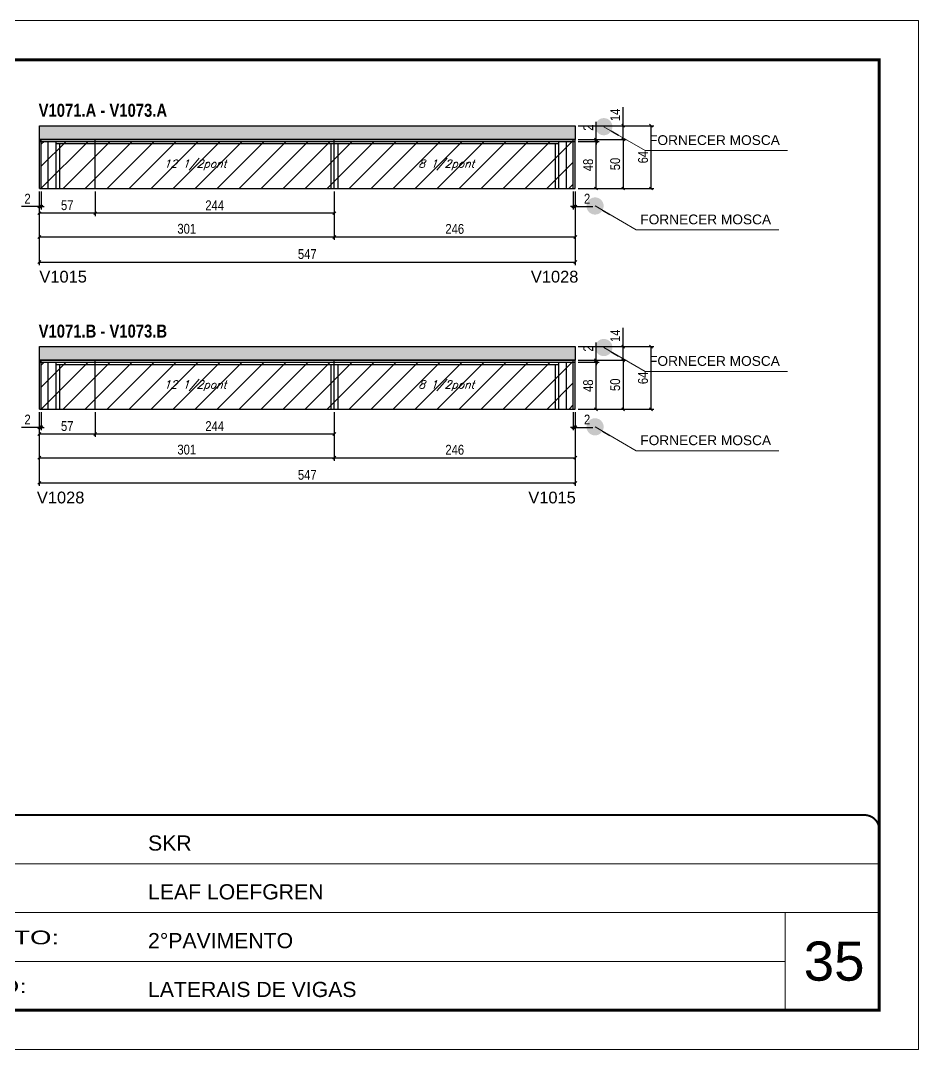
# Model space of a CAD drawing. Extents: x 3309 to 9563, y -2522 to 14608.
# Drawn here: x 7075 to 7991, y 4369 to 5419 of the extents above; entities that cross this region are included whole.
import ezdxf

# ---------------------------------------------------------------- set-up
doc = ezdxf.new("R2010")
doc.units = 0
doc.linetypes.add('CONTINUO', pattern=[0])
doc.linetypes.add('DASHED', pattern=[0.75, 0.5, -0.25])
for name, color, linetype in [('5', 5, 'Continuous'), ('COTA', 241, 'Continuous'), ('NOMENCLATURA', 7, 'Continuous'), ('Painéis', 200, 'Continuous'), ('SARR_2.2x7', 40, 'Continuous'), ('SARR_3.5x7', 81, 'Continuous'), ('texto', 7, 'Continuous')]:
    doc.layers.add(name, color=color, linetype=linetype)
for name, color, linetype, lineweight in [('CARIMBO', 255, 'Continuous', 9), ('Folhas', 255, 'Continuous', 9), ('Hachura', 251, 'Continuous', 9), ('SARRAFO DE PRESSAO', 251, 'DASHED', 9)]:
    doc.layers.add(name, color=color, linetype=linetype, lineweight=lineweight)
doc.styles.add('ARIAL', font='arial.ttf')
doc.styles.add('COTA TECNICA', font='techl___.ttf', dxfattribs={"height": 10})
doc.styles.add('Romans', font='romans.shx')
doc.styles.get("Standard").update_dxf_attribs({"font": 'arial.ttf'})
doc.styles.add('TECNICA', font='techb___.ttf', dxfattribs={"height": 10})
doc.styles.add('Tecnologia', font='')
doc.styles.get('Tecnologia').set_extended_font_data('Forgotten Futurist')
doc.dimstyles.new('3x', dxfattribs={"dimtxt": 10, "dimasz": 5, "dimexe": 7, "dimexo": 5, "dimgap": 4, "dimtad": 1, "dimdec": 4, "dimlfac": 0.333333, "dimdsep": 46, "dimtxsty": 'Standard', "dimblk": 'DOT', "dimcen": 0.09, "dimclrd": 1, "dimclre": 1, "dimclrt": 2, "dimadec": 0, "dimazin": 2, "dimtfac": 1, "dimtdec": 4, "dimtmove": 0, "dimatfit": 3, "dimldrblk": 'DOT', "dimfxl": 1, "dimtolj": 1, "dimtzin": 0, "dimlwd": 9, "dimlwe": 9, "dimarcsym": 0})
doc.dimstyles.new('PAINEL', dxfattribs={"dimtxt": 10, "dimasz": 3, "dimexe": 3, "dimexo": 3, "dimgap": 3, "dimtad": 1, "dimdec": 1, "dimzin": 12, "dimdsep": 46, "dimtxsty": 'COTA TECNICA', "dimblk1": 'OBLIQUE', "dimblk2": 'OBLIQUE', "dimsah": 1, "dimcen": 0.9, "dimclrd": 4, "dimclre": 4, "dimclrt": 240, "dimadec": 1, "dimazin": 3, "dimtfac": 1, "dimtdec": 1, "dimtmove": 0, "dimatfit": 3, "dimfxl": 1, "dimtolj": 1, "dimtzin": 12, "dimarcsym": 0})

# ---------------------------------------------------------------- blocks, each defined once
blk = doc.blocks.new('9999999999')
at = {"color": 30, "linetype": 'CONTINUO'}
for p, q in [((98564.6, 34379.6), (99584, 34379.6)), ((98564.6, 34329.8), (99488, 34329.8)), ((99584, 34329.8), (99488, 34329.8)), ((99488, 34329.8), (99488, 34230.2)), ((98564.6, 34280), (99488, 34280))]:
    blk.add_line(p, q, dxfattribs=at)
at = {"color": 30, "linetype": 'CONTINUO', "const_width": 2}
blk.add_lwpolyline([(99584, 34230.2), (99584, 34414.4, 0.414214), (99569, 34429.4), (98229, 34429.4, 0.414214), (98214, 34414.4), (98214, 34245.2, 0.414214), (98229, 34230.2), (99584, 34230.2)], format="xyb", dxfattribs=at)
at = {"layer": 'Folhas'}
blk.add_lwpolyline([(98139, 34190.2), (99624, 34190.2), (99624, 35240.2), (98139, 35240.2)], close=True, dxfattribs=at)
at = {"layer": 'Folhas', "color": 30, "const_width": 3}
blk.add_lwpolyline([(98214, 34230.2), (99584, 34230.2), (99584, 35200.2), (98214, 35200.2)], close=True, dxfattribs=at)
at = {"color": 7, "linetype": 'Continuous', "ltscale": 5, "style": 'ARIAL'}
for s, height, p in [('SKR', 15.48, (98837.7, 34393.1)), ('LEAF LOEFGREN', 15.483, (98837.7, 34343.3)), ('2°PAVIMENTO', 15.483, (98837.7, 34293.5)), ('LATERAIS DE VIGAS', 15.483, (98837.7, 34243.7))]:
    blk.add_text(s, height=height, dxfattribs=at).set_placement(p)
at = {"layer": 'Folhas', "color": 7, "style": 'Tecnologia', "width": 1.5}
for s, p in [('PAVIMENTO:', (98573.7, 34297.5)), ('PROJETO:', (98573.7, 34247.7))]:
    blk.add_text(s, height=14, dxfattribs=at).set_placement(p)
blk = doc.blocks.new('_Oblique')
at = {"color": 0, "linetype": 'ByBlock', "lineweight": -2}
blk.add_line((-0.5, -0.5), (0.5, 0.5), dxfattribs=at)
blk = doc.blocks.new('*D1295')
at = {"layer": 'COTA', "color": 4, "linetype": 'ByBlock', "lineweight": -2, "transparency": 16777216}
for p, q in [((7395.1, 5244.9), (7395.1, 5195.5)), ((7641.1, 5244.9), (7641.1, 5195.5)), ((7395.1, 5198.5), (7641.1, 5198.5))]:
    blk.add_line(p, q, dxfattribs=at)
at = {"layer": 'Defpoints', "color": 0, "linetype": 'ByBlock', "transparency": 16777216}
for p in [(7395.1, 5247.9), (7641.1, 5247.9), (7641.1, 5198.5)]:
    blk.add_point(p, dxfattribs=at)
at = {"layer": 'COTA', "color": 4, "linetype": 'ByBlock', "lineweight": -2, "transparency": 16777216, "xscale": 3, "yscale": 3, "zscale": 3, "rotation": 180}
blk.add_blockref('_Oblique', (7395.1, 5198.5), dxfattribs=at)
at = {"layer": 'COTA', "color": 4, "linetype": 'ByBlock', "lineweight": -2, "transparency": 16777216, "xscale": 3, "yscale": 3, "zscale": 3}
blk.add_blockref('_Oblique', (7641.1, 5198.5), dxfattribs=at)
at = {"layer": 'COTA', "color": 240, "linetype": 'ByBlock', "transparency": 16777216, "insert": (7518.1, 5206.6), "char_height": 10, "attachment_point": 5, "style": 'COTA TECNICA'}
blk.add_mtext('\\A1;246', dxfattribs=at)
blk = doc.blocks.new('*D1300')
at = {"layer": 'COTA', "color": 4, "linetype": 'ByBlock', "lineweight": -2, "transparency": 16777216}
for p, q in [((7094.1, 5244.9), (7094.1, 5169.8)), ((7641.1, 5244.9), (7641.1, 5169.8)), ((7094.1, 5172.8), (7641.1, 5172.8))]:
    blk.add_line(p, q, dxfattribs=at)
at = {"layer": 'Defpoints', "color": 0, "linetype": 'ByBlock', "transparency": 16777216}
for p in [(7094.1, 5247.9), (7641.1, 5247.9), (7641.1, 5172.8)]:
    blk.add_point(p, dxfattribs=at)
at = {"layer": 'COTA', "color": 4, "linetype": 'ByBlock', "lineweight": -2, "transparency": 16777216, "xscale": 3, "yscale": 3, "zscale": 3, "rotation": 180}
blk.add_blockref('_Oblique', (7094.1, 5172.8), dxfattribs=at)
at = {"layer": 'COTA', "color": 4, "linetype": 'ByBlock', "lineweight": -2, "transparency": 16777216, "xscale": 3, "yscale": 3, "zscale": 3}
blk.add_blockref('_Oblique', (7641.1, 5172.8), dxfattribs=at)
at = {"layer": 'COTA', "color": 240, "linetype": 'ByBlock', "transparency": 16777216, "insert": (7367.6, 5180.9), "char_height": 10, "attachment_point": 5, "style": 'COTA TECNICA'}
blk.add_mtext('\\A1;547', dxfattribs=at)
blk = doc.blocks.new('*D1296')
at = {"layer": 'COTA', "color": 4, "lineweight": -2, "transparency": 16777216}
for p, q in [((7151.1, 5244.9), (7151.1, 5219.7)), ((7395.1, 5244.9), (7395.1, 5219.7)), ((7395.1, 5222.7), (7151.1, 5222.7))]:
    blk.add_line(p, q, dxfattribs=at)
at = {"layer": 'Defpoints', "color": 0, "transparency": 16777216}
for p in [(7151.1, 5247.9, 0), (7395.1, 5247.9, 0), (7151.1, 5222.7)]:
    blk.add_point(p, dxfattribs=at)
at = {"layer": 'COTA', "color": 4, "lineweight": -2, "transparency": 16777216, "xscale": 3, "yscale": 3, "zscale": 3, "rotation": 180}
blk.add_blockref('_Oblique', (7151.1, 5222.7), dxfattribs=at)
at = {"layer": 'COTA', "color": 4, "lineweight": -2, "transparency": 16777216, "xscale": 3, "yscale": 3, "zscale": 3}
blk.add_blockref('_Oblique', (7395.1, 5222.7), dxfattribs=at)
at = {"layer": 'COTA', "color": 240, "transparency": 16777216, "insert": (7273.1, 5230.7), "char_height": 10, "attachment_point": 5, "style": 'COTA TECNICA'}
blk.add_mtext('\\A1;244', dxfattribs=at)
blk = doc.blocks.new('*D1301')
at = {"layer": 'COTA', "color": 4, "lineweight": -2, "transparency": 16777216}
for p, q in [((7094.1, 5244.9), (7094.1, 5219.7)), ((7151.1, 5244.9), (7151.1, 5219.7)), ((7151.1, 5222.7), (7094.1, 5222.7))]:
    blk.add_line(p, q, dxfattribs=at)
at = {"layer": 'Defpoints', "color": 0, "transparency": 16777216}
for p in [(7094.1, 5247.9, 0), (7151.1, 5247.9, 0), (7094.1, 5222.7)]:
    blk.add_point(p, dxfattribs=at)
at = {"layer": 'COTA', "color": 4, "lineweight": -2, "transparency": 16777216, "xscale": 3, "yscale": 3, "zscale": 3, "rotation": 180}
blk.add_blockref('_Oblique', (7094.1, 5222.7), dxfattribs=at)
at = {"layer": 'COTA', "color": 4, "lineweight": -2, "transparency": 16777216, "xscale": 3, "yscale": 3, "zscale": 3}
blk.add_blockref('_Oblique', (7151.1, 5222.7), dxfattribs=at)
at = {"layer": 'COTA', "color": 240, "transparency": 16777216, "insert": (7122.6, 5230.8), "char_height": 10, "attachment_point": 5, "style": 'COTA TECNICA'}
blk.add_mtext('\\A1;57', dxfattribs=at)
blk = doc.blocks.new('*D1302')
at = {"layer": 'COTA', "color": 4, "lineweight": -2, "transparency": 16777216}
for p, q in [((7094.1, 5244.9), (7094.1, 5195.5)), ((7395.1, 5244.9), (7395.1, 5195.5)), ((7094.1, 5198.5), (7395.1, 5198.5))]:
    blk.add_line(p, q, dxfattribs=at)
at = {"layer": 'Defpoints', "color": 0, "transparency": 16777216}
for p in [(7094.1, 5247.9), (7395.1, 5247.9), (7395.1, 5198.5)]:
    blk.add_point(p, dxfattribs=at)
at = {"layer": 'COTA', "color": 4, "lineweight": -2, "transparency": 16777216, "xscale": 3, "yscale": 3, "zscale": 3, "rotation": 180}
blk.add_blockref('_Oblique', (7094.1, 5198.5), dxfattribs=at)
at = {"layer": 'COTA', "color": 4, "lineweight": -2, "transparency": 16777216, "xscale": 3, "yscale": 3, "zscale": 3}
blk.add_blockref('_Oblique', (7395.1, 5198.5), dxfattribs=at)
at = {"layer": 'COTA', "color": 240, "transparency": 16777216, "insert": (7244.6, 5206.7), "char_height": 10, "attachment_point": 5, "style": 'COTA TECNICA'}
blk.add_mtext('\\A1;301', dxfattribs=at)
blk = doc.blocks.new('_Dot')
at = {"color": 0, "linetype": 'ByBlock', "lineweight": -2}
blk.add_line((-0.5, 0), (-1, 0), dxfattribs=at)
at = {"color": 0, "linetype": 'ByBlock', "const_width": 0.5}
blk.add_lwpolyline([(-0.25, 0, 1), (0.25, 0, 1)], format="xyb", close=True, dxfattribs=at)
blk = doc.blocks.new('*D1297')
at = {"layer": 'COTA', "color": 4, "lineweight": -2, "transparency": 16777216}
for p, q in [((7644.1, 5297.9), (7693, 5297.9)), ((7690, 5297.9), (7690, 5247.9)), ((7644.1, 5247.9), (7693, 5247.9))]:
    blk.add_line(p, q, dxfattribs=at)
at = {"layer": 'Defpoints', "color": 0, "transparency": 16777216}
for p in [(7641.1, 5297.9, 0), (7641.1, 5247.9, 0), (7690, 5247.9)]:
    blk.add_point(p, dxfattribs=at)
at = {"layer": 'COTA', "color": 4, "lineweight": -2, "transparency": 16777216, "xscale": 3, "yscale": 3, "zscale": 3}
for p, rotation in [((7690, 5297.9), 90), ((7690, 5247.9), 270)]:
    blk.add_blockref('_Oblique', p, dxfattribs=dict(at, rotation=rotation))
at = {"layer": 'COTA', "color": 240, "transparency": 16777216, "insert": (7681.9, 5272.9), "char_height": 10, "attachment_point": 5, "rotation": 90, "style": 'COTA TECNICA'}
blk.add_mtext('\\A1;50', dxfattribs=at)
blk = doc.blocks.new('*D1298')
at = {"layer": 'COTA', "color": 4, "lineweight": -2, "transparency": 16777216}
for p, q in [((7690, 5311.9), (7690, 5331)), ((7644.1, 5311.9), (7693, 5311.9)), ((7690, 5297.9), (7690, 5311.9)), ((7644.1, 5297.9), (7693, 5297.9))]:
    blk.add_line(p, q, dxfattribs=at)
at = {"layer": 'Defpoints', "color": 0, "transparency": 16777216}
for p in [(7641.1, 5311.9, 0), (7690, 5311.9), (7641.1, 5297.9, 0)]:
    blk.add_point(p, dxfattribs=at)
at = {"layer": 'COTA', "color": 4, "lineweight": -2, "transparency": 16777216, "xscale": 3, "yscale": 3, "zscale": 3}
for p, rotation in [((7690, 5311.9), 90), ((7690, 5297.9), 270)]:
    blk.add_blockref('_Oblique', p, dxfattribs=dict(at, rotation=rotation))
at = {"layer": 'COTA', "color": 240, "transparency": 16777216, "insert": (7681.9, 5323), "char_height": 10, "attachment_point": 5, "rotation": 90, "style": 'COTA TECNICA'}
blk.add_mtext('\\A1;14', dxfattribs=at)
blk = doc.blocks.new('*D1299')
at = {"layer": 'COTA', "color": 4, "lineweight": -2, "transparency": 16777216}
for p, q in [((7644.1, 5311.9), (7721.4, 5311.9)), ((7718.4, 5311.9), (7718.4, 5247.9)), ((7644.1, 5247.9), (7721.4, 5247.9))]:
    blk.add_line(p, q, dxfattribs=at)
at = {"layer": 'Defpoints', "color": 0, "transparency": 16777216}
for p in [(7641.1, 5311.9, 0), (7641.1, 5247.9, 0), (7718.4, 5247.9)]:
    blk.add_point(p, dxfattribs=at)
at = {"layer": 'COTA', "color": 4, "lineweight": -2, "transparency": 16777216, "xscale": 3, "yscale": 3, "zscale": 3}
for p, rotation in [((7718.4, 5311.9), 90), ((7718.4, 5247.9), 270)]:
    blk.add_blockref('_Oblique', p, dxfattribs=dict(at, rotation=rotation))
at = {"layer": 'COTA', "color": 240, "transparency": 16777216, "insert": (7710.3, 5279.9), "char_height": 10, "attachment_point": 5, "rotation": 90, "style": 'COTA TECNICA'}
blk.add_mtext('\\A1;64', dxfattribs=at)
blk = doc.blocks.new('*D1303')
at = {"layer": 'COTA', "color": 4, "lineweight": -2, "transparency": 16777216}
for p, q in [((7639.1, 5244.9), (7639.1, 5226.5)), ((7641.1, 5244.9), (7641.1, 5226.5)), ((7639.1, 5229.5), (7636.1, 5229.5)), ((7639.1, 5229.5), (7641.1, 5229.5)), ((7641.1, 5229.5), (7659.2, 5229.5))]:
    blk.add_line(p, q, dxfattribs=at)
at = {"layer": 'Defpoints', "color": 0, "transparency": 16777216}
for p in [(7639.1, 5247.9), (7641.1, 5247.9), (7641.1, 5229.5)]:
    blk.add_point(p, dxfattribs=at)
at = {"layer": 'COTA', "color": 4, "lineweight": -2, "transparency": 16777216, "xscale": 3, "yscale": 3, "zscale": 3}
blk.add_blockref('_Oblique', (7639.1, 5229.5), dxfattribs=at)
at = {"layer": 'COTA', "color": 4, "lineweight": -2, "transparency": 16777216, "xscale": 3, "yscale": 3, "zscale": 3, "rotation": 180}
blk.add_blockref('_Oblique', (7641.1, 5229.5), dxfattribs=at)
at = {"layer": 'COTA', "color": 240, "transparency": 16777216, "insert": (7653.2, 5237.5), "char_height": 10, "attachment_point": 5, "style": 'COTA TECNICA'}
blk.add_mtext('\\A1;2', dxfattribs=at)
blk = doc.blocks.new('*D1304')
at = {"layer": 'COTA', "color": 4, "lineweight": -2, "transparency": 16777216}
for p, q in [((7644.1, 5295.9), (7665.4, 5295.9)), ((7662.4, 5247.9), (7662.4, 5295.9)), ((7644.1, 5247.9), (7665.4, 5247.9))]:
    blk.add_line(p, q, dxfattribs=at)
at = {"layer": 'Defpoints', "color": 0, "transparency": 16777216}
for p in [(7641.1, 5295.9), (7662.4, 5295.9), (7641.1, 5247.9)]:
    blk.add_point(p, dxfattribs=at)
at = {"layer": 'COTA', "color": 4, "lineweight": -2, "transparency": 16777216, "xscale": 3, "yscale": 3, "zscale": 3}
for p, rotation in [((7662.4, 5295.9), 90), ((7662.4, 5247.9), 270)]:
    blk.add_blockref('_Oblique', p, dxfattribs=dict(at, rotation=rotation))
at = {"layer": 'COTA', "color": 240, "transparency": 16777216, "insert": (7654.3, 5271.9), "char_height": 10, "attachment_point": 5, "rotation": 90, "style": 'COTA TECNICA'}
blk.add_mtext('\\A1;48', dxfattribs=at)
blk = doc.blocks.new('*D1305')
at = {"layer": 'COTA', "color": 4, "lineweight": -2, "transparency": 16777216}
for p, q in [((7662.4, 5297.9), (7662.4, 5316)), ((7644.1, 5297.9), (7665.4, 5297.9)), ((7644.1, 5295.9), (7665.4, 5295.9)), ((7662.4, 5295.9), (7662.4, 5297.9)), ((7662.4, 5295.9), (7662.4, 5292.9))]:
    blk.add_line(p, q, dxfattribs=at)
at = {"layer": 'Defpoints', "color": 0, "transparency": 16777216}
for p in [(7641.1, 5297.9), (7641.1, 5295.9), (7662.4, 5297.9)]:
    blk.add_point(p, dxfattribs=at)
at = {"layer": 'COTA', "color": 4, "lineweight": -2, "transparency": 16777216, "xscale": 3, "yscale": 3, "zscale": 3}
for p, rotation in [((7662.4, 5297.9), 270), ((7662.4, 5295.9), 90)]:
    blk.add_blockref('_Oblique', p, dxfattribs=dict(at, rotation=rotation))
at = {"layer": 'COTA', "color": 240, "transparency": 16777216, "insert": (7654.4, 5310), "char_height": 10, "attachment_point": 5, "rotation": 90, "style": 'COTA TECNICA'}
blk.add_mtext('\\A1;2', dxfattribs=at)
blk = doc.blocks.new('*D1306')
at = {"layer": 'COTA', "color": 4, "lineweight": -2, "transparency": 16777216}
for p, q in [((7094.1, 5244.9), (7094.1, 5226.5)), ((7096.1, 5244.9), (7096.1, 5226.5)), ((7094.1, 5229.5), (7076, 5229.5)), ((7096.1, 5229.5), (7094.1, 5229.5)), ((7096.1, 5229.5), (7099.1, 5229.5))]:
    blk.add_line(p, q, dxfattribs=at)
at = {"layer": 'Defpoints', "color": 0, "transparency": 16777216}
for p in [(7094.1, 5247.9), (7096.1, 5247.9), (7094.1, 5229.5)]:
    blk.add_point(p, dxfattribs=at)
at = {"layer": 'COTA', "color": 4, "lineweight": -2, "transparency": 16777216, "xscale": 3, "yscale": 3, "zscale": 3}
blk.add_blockref('_Oblique', (7094.1, 5229.5), dxfattribs=at)
at = {"layer": 'COTA', "color": 4, "lineweight": -2, "transparency": 16777216, "xscale": 3, "yscale": 3, "zscale": 3, "rotation": 180}
blk.add_blockref('_Oblique', (7096.1, 5229.5), dxfattribs=at)
at = {"layer": 'COTA', "color": 240, "transparency": 16777216, "insert": (7082.1, 5237.5), "char_height": 10, "attachment_point": 5, "style": 'COTA TECNICA'}
blk.add_mtext('\\A1;2', dxfattribs=at)
blk = doc.blocks.new('*D1308')
at = {"layer": 'COTA', "color": 4, "linetype": 'ByBlock', "lineweight": -2, "transparency": 16777216}
for p, q in [((7395.1, 5019.6), (7395.1, 4970.1)), ((7641.1, 5019.6), (7641.1, 4970.1)), ((7395.1, 4973.1), (7641.1, 4973.1))]:
    blk.add_line(p, q, dxfattribs=at)
at = {"layer": 'Defpoints', "color": 0, "linetype": 'ByBlock', "transparency": 16777216}
for p in [(7395.1, 5022.6), (7641.1, 5022.6), (7641.1, 4973.1)]:
    blk.add_point(p, dxfattribs=at)
at = {"layer": 'COTA', "color": 4, "linetype": 'ByBlock', "lineweight": -2, "transparency": 16777216, "xscale": 3, "yscale": 3, "zscale": 3, "rotation": 180}
blk.add_blockref('_Oblique', (7395.1, 4973.1), dxfattribs=at)
at = {"layer": 'COTA', "color": 4, "linetype": 'ByBlock', "lineweight": -2, "transparency": 16777216, "xscale": 3, "yscale": 3, "zscale": 3}
blk.add_blockref('_Oblique', (7641.1, 4973.1), dxfattribs=at)
at = {"layer": 'COTA', "color": 240, "linetype": 'ByBlock', "transparency": 16777216, "insert": (7518.1, 4981.2), "char_height": 10, "attachment_point": 5, "style": 'COTA TECNICA'}
blk.add_mtext('\\A1;246', dxfattribs=at)
blk = doc.blocks.new('*D1316')
at = {"layer": 'COTA', "color": 4, "linetype": 'ByBlock', "lineweight": -2, "transparency": 16777216}
for p, q in [((7094.1, 5019.6), (7094.1, 4944.5)), ((7641.1, 5019.6), (7641.1, 4944.5)), ((7094.1, 4947.5), (7641.1, 4947.5))]:
    blk.add_line(p, q, dxfattribs=at)
at = {"layer": 'Defpoints', "color": 0, "linetype": 'ByBlock', "transparency": 16777216}
for p in [(7094.1, 5022.6), (7641.1, 5022.6), (7641.1, 4947.5)]:
    blk.add_point(p, dxfattribs=at)
at = {"layer": 'COTA', "color": 4, "linetype": 'ByBlock', "lineweight": -2, "transparency": 16777216, "xscale": 3, "yscale": 3, "zscale": 3, "rotation": 180}
blk.add_blockref('_Oblique', (7094.1, 4947.5), dxfattribs=at)
at = {"layer": 'COTA', "color": 4, "linetype": 'ByBlock', "lineweight": -2, "transparency": 16777216, "xscale": 3, "yscale": 3, "zscale": 3}
blk.add_blockref('_Oblique', (7641.1, 4947.5), dxfattribs=at)
at = {"layer": 'COTA', "color": 240, "linetype": 'ByBlock', "transparency": 16777216, "insert": (7367.6, 4955.6), "char_height": 10, "attachment_point": 5, "style": 'COTA TECNICA'}
blk.add_mtext('\\A1;547', dxfattribs=at)
blk = doc.blocks.new('*D1309')
at = {"layer": 'COTA', "color": 4, "lineweight": -2, "transparency": 16777216}
for p, q in [((7151.1, 5019.6), (7151.1, 4994.3)), ((7395.1, 5019.6), (7395.1, 4994.3)), ((7395.1, 4997.3), (7151.1, 4997.3))]:
    blk.add_line(p, q, dxfattribs=at)
at = {"layer": 'Defpoints', "color": 0, "transparency": 16777216}
for p in [(7151.1, 5022.6, 0), (7395.1, 5022.6, 0), (7151.1, 4997.3)]:
    blk.add_point(p, dxfattribs=at)
at = {"layer": 'COTA', "color": 4, "lineweight": -2, "transparency": 16777216, "xscale": 3, "yscale": 3, "zscale": 3, "rotation": 180}
blk.add_blockref('_Oblique', (7151.1, 4997.3), dxfattribs=at)
at = {"layer": 'COTA', "color": 4, "lineweight": -2, "transparency": 16777216, "xscale": 3, "yscale": 3, "zscale": 3}
blk.add_blockref('_Oblique', (7395.1, 4997.3), dxfattribs=at)
at = {"layer": 'COTA', "color": 240, "transparency": 16777216, "insert": (7273.1, 5005.4), "char_height": 10, "attachment_point": 5, "style": 'COTA TECNICA'}
blk.add_mtext('\\A1;244', dxfattribs=at)
blk = doc.blocks.new('*D1317')
at = {"layer": 'COTA', "color": 4, "lineweight": -2, "transparency": 16777216}
for p, q in [((7094.1, 5019.6), (7094.1, 4994.3)), ((7151.1, 5019.6), (7151.1, 4994.3)), ((7151.1, 4997.3), (7094.1, 4997.3))]:
    blk.add_line(p, q, dxfattribs=at)
at = {"layer": 'Defpoints', "color": 0, "transparency": 16777216}
for p in [(7094.1, 5022.6, 0), (7151.1, 5022.6, 0), (7094.1, 4997.3)]:
    blk.add_point(p, dxfattribs=at)
at = {"layer": 'COTA', "color": 4, "lineweight": -2, "transparency": 16777216, "xscale": 3, "yscale": 3, "zscale": 3, "rotation": 180}
blk.add_blockref('_Oblique', (7094.1, 4997.3), dxfattribs=at)
at = {"layer": 'COTA', "color": 4, "lineweight": -2, "transparency": 16777216, "xscale": 3, "yscale": 3, "zscale": 3}
blk.add_blockref('_Oblique', (7151.1, 4997.3), dxfattribs=at)
at = {"layer": 'COTA', "color": 240, "transparency": 16777216, "insert": (7122.6, 5005.4), "char_height": 10, "attachment_point": 5, "style": 'COTA TECNICA'}
blk.add_mtext('\\A1;57', dxfattribs=at)
blk = doc.blocks.new('*D1318')
at = {"layer": 'COTA', "color": 4, "lineweight": -2, "transparency": 16777216}
for p, q in [((7094.1, 5019.6), (7094.1, 4970.1)), ((7395.1, 5019.6), (7395.1, 4970.1)), ((7094.1, 4973.1), (7395.1, 4973.1))]:
    blk.add_line(p, q, dxfattribs=at)
at = {"layer": 'Defpoints', "color": 0, "transparency": 16777216}
for p in [(7094.1, 5022.6), (7395.1, 5022.6), (7395.1, 4973.1)]:
    blk.add_point(p, dxfattribs=at)
at = {"layer": 'COTA', "color": 4, "lineweight": -2, "transparency": 16777216, "xscale": 3, "yscale": 3, "zscale": 3, "rotation": 180}
blk.add_blockref('_Oblique', (7094.1, 4973.1), dxfattribs=at)
at = {"layer": 'COTA', "color": 4, "lineweight": -2, "transparency": 16777216, "xscale": 3, "yscale": 3, "zscale": 3}
blk.add_blockref('_Oblique', (7395.1, 4973.1), dxfattribs=at)
at = {"layer": 'COTA', "color": 240, "transparency": 16777216, "insert": (7244.6, 4981.4), "char_height": 10, "attachment_point": 5, "style": 'COTA TECNICA'}
blk.add_mtext('\\A1;301', dxfattribs=at)
blk = doc.blocks.new('*D1310')
at = {"layer": 'COTA', "color": 4, "lineweight": -2, "transparency": 16777216}
for p, q in [((7644.1, 5072.6), (7693, 5072.6)), ((7690, 5072.6), (7690, 5022.6)), ((7644.1, 5022.6), (7693, 5022.6))]:
    blk.add_line(p, q, dxfattribs=at)
at = {"layer": 'Defpoints', "color": 0, "transparency": 16777216}
for p in [(7641.1, 5072.6, 0), (7641.1, 5022.6, 0), (7690, 5022.6)]:
    blk.add_point(p, dxfattribs=at)
at = {"layer": 'COTA', "color": 4, "lineweight": -2, "transparency": 16777216, "xscale": 3, "yscale": 3, "zscale": 3}
for p, rotation in [((7690, 5072.6), 90), ((7690, 5022.6), 270)]:
    blk.add_blockref('_Oblique', p, dxfattribs=dict(at, rotation=rotation))
at = {"layer": 'COTA', "color": 240, "transparency": 16777216, "insert": (7681.9, 5047.6), "char_height": 10, "attachment_point": 5, "rotation": 90, "style": 'COTA TECNICA'}
blk.add_mtext('\\A1;50', dxfattribs=at)
blk = doc.blocks.new('*D1311')
at = {"layer": 'COTA', "color": 4, "lineweight": -2, "transparency": 16777216}
for p, q in [((7690, 5086.6), (7690, 5105.7)), ((7644.1, 5086.6), (7693, 5086.6)), ((7690, 5072.6), (7690, 5086.6)), ((7644.1, 5072.6), (7693, 5072.6))]:
    blk.add_line(p, q, dxfattribs=at)
at = {"layer": 'Defpoints', "color": 0, "transparency": 16777216}
for p in [(7641.1, 5086.6, 0), (7690, 5086.6), (7641.1, 5072.6, 0)]:
    blk.add_point(p, dxfattribs=at)
at = {"layer": 'COTA', "color": 4, "lineweight": -2, "transparency": 16777216, "xscale": 3, "yscale": 3, "zscale": 3}
for p, rotation in [((7690, 5086.6), 90), ((7690, 5072.6), 270)]:
    blk.add_blockref('_Oblique', p, dxfattribs=dict(at, rotation=rotation))
at = {"layer": 'COTA', "color": 240, "transparency": 16777216, "insert": (7681.9, 5097.6), "char_height": 10, "attachment_point": 5, "rotation": 90, "style": 'COTA TECNICA'}
blk.add_mtext('\\A1;14', dxfattribs=at)
blk = doc.blocks.new('*D1312')
at = {"layer": 'COTA', "color": 4, "lineweight": -2, "transparency": 16777216}
for p, q in [((7644.1, 5086.6), (7721.4, 5086.6)), ((7718.4, 5086.6), (7718.4, 5022.6)), ((7644.1, 5022.6), (7721.4, 5022.6))]:
    blk.add_line(p, q, dxfattribs=at)
at = {"layer": 'Defpoints', "color": 0, "transparency": 16777216}
for p in [(7641.1, 5086.6, 0), (7641.1, 5022.6, 0), (7718.4, 5022.6)]:
    blk.add_point(p, dxfattribs=at)
at = {"layer": 'COTA', "color": 4, "lineweight": -2, "transparency": 16777216, "xscale": 3, "yscale": 3, "zscale": 3}
for p, rotation in [((7718.4, 5086.6), 90), ((7718.4, 5022.6), 270)]:
    blk.add_blockref('_Oblique', p, dxfattribs=dict(at, rotation=rotation))
at = {"layer": 'COTA', "color": 240, "transparency": 16777216, "insert": (7710.3, 5054.6), "char_height": 10, "attachment_point": 5, "rotation": 90, "style": 'COTA TECNICA'}
blk.add_mtext('\\A1;64', dxfattribs=at)
blk = doc.blocks.new('*D1313')
at = {"layer": 'COTA', "color": 4, "lineweight": -2, "transparency": 16777216}
for p, q in [((7639.1, 5019.6), (7639.1, 5001.1)), ((7641.1, 5019.6), (7641.1, 5001.1)), ((7639.1, 5004.1), (7636.1, 5004.1)), ((7639.1, 5004.1), (7641.1, 5004.1)), ((7641.1, 5004.1), (7659.2, 5004.1))]:
    blk.add_line(p, q, dxfattribs=at)
at = {"layer": 'Defpoints', "color": 0, "transparency": 16777216}
for p in [(7639.1, 5022.6), (7641.1, 5022.6), (7641.1, 5004.1)]:
    blk.add_point(p, dxfattribs=at)
at = {"layer": 'COTA', "color": 4, "lineweight": -2, "transparency": 16777216, "xscale": 3, "yscale": 3, "zscale": 3}
blk.add_blockref('_Oblique', (7639.1, 5004.1), dxfattribs=at)
at = {"layer": 'COTA', "color": 4, "lineweight": -2, "transparency": 16777216, "xscale": 3, "yscale": 3, "zscale": 3, "rotation": 180}
blk.add_blockref('_Oblique', (7641.1, 5004.1), dxfattribs=at)
at = {"layer": 'COTA', "color": 240, "transparency": 16777216, "insert": (7653.2, 5012.1), "char_height": 10, "attachment_point": 5, "style": 'COTA TECNICA'}
blk.add_mtext('\\A1;2', dxfattribs=at)
blk = doc.blocks.new('*D1314')
at = {"layer": 'COTA', "color": 4, "lineweight": -2, "transparency": 16777216}
for p, q in [((7644.1, 5070.6), (7665.4, 5070.6)), ((7662.4, 5022.6), (7662.4, 5070.6)), ((7644.1, 5022.6), (7665.4, 5022.6))]:
    blk.add_line(p, q, dxfattribs=at)
at = {"layer": 'Defpoints', "color": 0, "transparency": 16777216}
for p in [(7641.1, 5070.6), (7662.4, 5070.6), (7641.1, 5022.6)]:
    blk.add_point(p, dxfattribs=at)
at = {"layer": 'COTA', "color": 4, "lineweight": -2, "transparency": 16777216, "xscale": 3, "yscale": 3, "zscale": 3}
for p, rotation in [((7662.4, 5070.6), 90), ((7662.4, 5022.6), 270)]:
    blk.add_blockref('_Oblique', p, dxfattribs=dict(at, rotation=rotation))
at = {"layer": 'COTA', "color": 240, "transparency": 16777216, "insert": (7654.3, 5046.6), "char_height": 10, "attachment_point": 5, "rotation": 90, "style": 'COTA TECNICA'}
blk.add_mtext('\\A1;48', dxfattribs=at)
blk = doc.blocks.new('*D1315')
at = {"layer": 'COTA', "color": 4, "lineweight": -2, "transparency": 16777216}
for p, q in [((7662.4, 5072.6), (7662.4, 5090.7)), ((7644.1, 5072.6), (7665.4, 5072.6)), ((7662.4, 5070.6), (7662.4, 5072.6)), ((7644.1, 5070.6), (7665.4, 5070.6)), ((7662.4, 5070.6), (7662.4, 5067.6))]:
    blk.add_line(p, q, dxfattribs=at)
at = {"layer": 'Defpoints', "color": 0, "transparency": 16777216}
for p in [(7641.1, 5072.6), (7662.4, 5072.6), (7641.1, 5070.6)]:
    blk.add_point(p, dxfattribs=at)
at = {"layer": 'COTA', "color": 4, "lineweight": -2, "transparency": 16777216, "xscale": 3, "yscale": 3, "zscale": 3}
for p, rotation in [((7662.4, 5072.6), 270), ((7662.4, 5070.6), 90)]:
    blk.add_blockref('_Oblique', p, dxfattribs=dict(at, rotation=rotation))
at = {"layer": 'COTA', "color": 240, "transparency": 16777216, "insert": (7654.4, 5084.6), "char_height": 10, "attachment_point": 5, "rotation": 90, "style": 'COTA TECNICA'}
blk.add_mtext('\\A1;2', dxfattribs=at)
blk = doc.blocks.new('*D1307')
at = {"layer": 'COTA', "color": 4, "lineweight": -2, "transparency": 16777216}
for p, q in [((7094.1, 5019.6), (7094.1, 5001.1)), ((7096.1, 5019.6), (7096.1, 5001.1)), ((7094.1, 5004.1), (7076, 5004.1)), ((7096.1, 5004.1), (7094.1, 5004.1)), ((7096.1, 5004.1), (7099.1, 5004.1))]:
    blk.add_line(p, q, dxfattribs=at)
at = {"layer": 'Defpoints', "color": 0, "transparency": 16777216}
for p in [(7094.1, 5022.6), (7096.1, 5022.6), (7094.1, 5004.1)]:
    blk.add_point(p, dxfattribs=at)
at = {"layer": 'COTA', "color": 4, "lineweight": -2, "transparency": 16777216, "xscale": 3, "yscale": 3, "zscale": 3}
blk.add_blockref('_Oblique', (7094.1, 5004.1), dxfattribs=at)
at = {"layer": 'COTA', "color": 4, "lineweight": -2, "transparency": 16777216, "xscale": 3, "yscale": 3, "zscale": 3, "rotation": 180}
blk.add_blockref('_Oblique', (7096.1, 5004.1), dxfattribs=at)
at = {"layer": 'COTA', "color": 240, "transparency": 16777216, "insert": (7082.1, 5012.1), "char_height": 10, "attachment_point": 5, "style": 'COTA TECNICA'}
blk.add_mtext('\\A1;2', dxfattribs=at)

msp = doc.modelspace()

# ---------------------------------------------------------------- hatches: boundary and pattern name
at = {"layer": 'COTA'}
h = msp.add_hatch(dxfattribs=at)
h.set_pattern_fill('AR-CONC', color=256, scale=0.03)
h.set_pattern_definition([(50, (3386.8036, 150.7345), (5.46554, -0.4781726), [0.5715, -6.2865]), (355, (3386.8036, 150.7345), (-1.0573026, 5.7317054), [0.4572, -5.0292175]), (100.451445, (3387.259, 150.6946), (4.4082374, 5.2535326), [0.4857003, -5.3427073]), (46.1842, (3386.8036, 152.2585), (8.132371, -1.26127), [0.85725, -9.42975]), (96.63556, (3387.481, 152.153), (7.122124, 7.422784), [0.728551, -8.014068]), (351.18415, (3386.804, 152.2585), (7.122124, 7.422784), [0.685799, -7.543792]), (21, (3387.5656, 151.8775), (4.5484317, -3.067956), [0.5715, -6.2865]), (326, (3387.5656, 151.8775), (1.854061, 5.525639), [0.4572, -5.0292]), (71.451445, (3387.9446, 151.622), (6.4024926, 2.457683), [0.4857003, -5.342698]), (37.5, (3386.8036, 150.7345), (0.0926581, 2.53665117), [0, -4.96824, 0, -5.1054, 0, -5.04825]), (7.5, (3386.8036, 150.7345), (2.0045899, 3.0054172), [0, -2.91084, 0, -4.85394, 0, -1.92405]), (327.5, (3385.1043, 150.7345), (4.06771786, -0.1718623), [0, -1.905, 0, -5.9436, 0, -7.8867]), (317.5, (3384.3423, 150.7345), (4.4438754, 0.7627947), [0, -2.4765, 0, -3.94716, 0, -5.6007])])
h.paths.add_polyline_path([(7094.13, 5311.93), (7094.13, 5297.93), (7641.13, 5297.93), (7641.13, 5311.93)])
h = msp.add_hatch(dxfattribs=at)
h.set_pattern_fill('AR-CONC', color=256, scale=0.03)
h.set_pattern_definition([(50, (3386.8036, -74.6403), (5.46554, -0.4781726), [0.5715, -6.2865]), (355, (3386.8036, -74.6403), (-1.0573026, 5.7317054), [0.4572, -5.0292175]), (100.451445, (3387.259, -74.68), (4.4082374, 5.2535326), [0.4857003, -5.3427073]), (46.1842, (3386.8036, -73.116), (8.132371, -1.26127), [0.85725, -9.42975]), (96.63556, (3387.481, -73.2214), (7.122124, 7.422784), [0.728551, -8.014068]), (351.18415, (3386.804, -73.116), (7.122124, 7.422784), [0.685799, -7.543792]), (21, (3387.5656, -73.4973), (4.5484317, -3.067956), [0.5715, -6.2865]), (326, (3387.5656, -73.4973), (1.854061, 5.525639), [0.4572, -5.0292]), (71.451445, (3387.9446, -73.753), (6.4024926, 2.457683), [0.4857003, -5.342698]), (37.5, (3386.8036, -74.6403), (0.0926581, 2.53665117), [0, -4.96824, 0, -5.1054, 0, -5.04825]), (7.5, (3386.8036, -74.6403), (2.0045899, 3.0054172), [0, -2.91084, 0, -4.85394, 0, -1.92405]), (327.5, (3385.1043, -74.6403), (4.06771786, -0.1718623), [0, -1.905, 0, -5.9436, 0, -7.8867]), (317.5, (3384.3423, -74.6403), (4.4438754, 0.7627947), [0, -2.4765, 0, -3.94716, 0, -5.6007])])
h.paths.add_polyline_path([(7094.13, 5086.56), (7094.13, 5072.56), (7641.13, 5072.56), (7641.13, 5086.56)])
at = {"layer": 'Hachura', "linetype": 'ByBlock'}
h = msp.add_hatch(dxfattribs=at)
h.set_pattern_fill('ANSI31', color=256, scale=5)
h.set_pattern_definition([(45, (0, -29.477), (-11.22532, 11.22532), [])])
h.paths.add_polyline_path([(7151.13, 5295.93), (7096.13, 5295.93), (7096.13, 5247.93), (7151.13, 5247.93)])
h.paths.add_polyline_path([(7151.13, 5295.93), (7151.13, 5247.93), (7395.13, 5247.93), (7395.13, 5295.93)])
h.paths.add_polyline_path([(7639.13, 5247.93), (7639.13, 5295.93), (7395.13, 5295.93), (7395.13, 5247.93)])
h = msp.add_hatch(dxfattribs=at)
h.set_pattern_fill('ANSI31', color=256, scale=5)
h.set_pattern_definition([(45, (0, -254.852), (-11.22532, 11.22532), [])])
h.paths.add_polyline_path([(7151.13, 5070.56), (7096.13, 5070.56), (7096.13, 5022.56), (7151.13, 5022.56)])
h.paths.add_polyline_path([(7151.13, 5070.56), (7151.13, 5022.56), (7395.13, 5022.56), (7395.13, 5070.56)])
h.paths.add_polyline_path([(7639.13, 5022.56), (7639.13, 5070.56), (7395.13, 5070.56), (7395.13, 5022.56)])

# ---------------------------------------------------------------- linework, layer by layer
at = {"layer": 'COTA'}
for p, q in [((7094.13, 5297.93), (7094.13, 5311.93)), ((7094.13, 5311.93), (7641.13, 5311.93)), ((7641.13, 5311.93), (7641.13, 5297.93)), ((7094.13, 5072.56), (7094.13, 5086.56)), ((7094.13, 5086.56), (7641.13, 5086.56)), ((7641.13, 5086.56), (7641.13, 5072.56))]:
    msp.add_line(p, q, dxfattribs=at)
at = {"layer": 'Painéis', "linetype": 'ByBlock'}
for p, q in [((7094.13, 5297.93), (7641.13, 5297.93)), ((7094.13, 5247.93), (7094.13, 5297.93)), ((7096.13, 5247.93), (7096.13, 5297.93)), ((7151.13, 5247.93), (7151.13, 5297.93)), ((7395.13, 5247.93), (7395.13, 5297.93)), ((7639.13, 5247.93), (7639.13, 5297.93)), ((7641.13, 5247.93), (7641.13, 5297.93)), ((7094.13, 5247.93), (7641.13, 5247.93)), ((7094.13, 5072.56), (7641.13, 5072.56)), ((7094.13, 5022.56), (7094.13, 5072.56)), ((7096.13, 5022.56), (7096.13, 5072.56)), ((7151.13, 5022.56), (7151.13, 5072.56)), ((7395.13, 5022.56), (7395.13, 5072.56)), ((7639.13, 5022.56), (7639.13, 5072.56)), ((7641.13, 5022.56), (7641.13, 5072.56)), ((7094.13, 5022.56), (7641.13, 5022.56))]:
    msp.add_line(p, q, dxfattribs=at)
at = {"layer": 'Painéis', "linetype": 'ByBlock', "elevation": 0}
for points in [[(7094.13, 5295.93), (7641.13, 5295.93), (7641.13, 5297.93), (7094.13, 5297.93)], [(7094.13, 5070.56), (7641.13, 5070.56), (7641.13, 5072.56), (7094.13, 5072.56)]]:
    msp.add_lwpolyline(points, close=True, dxfattribs=at)
at = {"layer": 'SARR_2.2x7', "linetype": 'Continuous'}
for p, q in [((7103.13, 5247.93), (7103.13, 5295.93)), ((7111.13, 5293.73), (7395.13, 5293.73)), ((7395.13, 5293.73), (7624.13, 5293.73)), ((7632.13, 5247.93), (7632.13, 5295.93)), ((7103.13, 5022.56), (7103.13, 5070.56)), ((7111.13, 5068.36), (7395.13, 5068.36)), ((7395.13, 5068.36), (7624.13, 5068.36)), ((7632.13, 5022.56), (7632.13, 5070.56))]:
    msp.add_line(p, q, dxfattribs=at)
at = {"layer": 'SARR_3.5x7'}
for p, q in [((7111.13, 5295.93), (7111.13, 5247.93)), ((7114.63, 5293.73), (7114.63, 5247.93)), ((7391.63, 5293.73), (7391.63, 5247.93)), ((7398.63, 5293.73), (7398.63, 5247.93)), ((7620.63, 5293.73), (7620.63, 5247.93)), ((7624.13, 5295.93), (7624.13, 5247.93)), ((7111.13, 5070.56), (7111.13, 5022.56)), ((7114.63, 5068.36), (7114.63, 5022.56)), ((7391.63, 5068.36), (7391.63, 5022.56)), ((7398.63, 5068.36), (7398.63, 5022.56)), ((7620.63, 5068.36), (7620.63, 5022.56)), ((7624.13, 5070.56), (7624.13, 5022.56))]:
    msp.add_line(p, q, dxfattribs=at)

# ---------------------------------------------------------------- block references
at = {"layer": 'SARRAFO DE PRESSAO', "color": 6, "linetype": 'ByBlock'}
msp.add_blockref('9999999999', (-91632.61, -29820.95), dxfattribs=at)

# ---------------------------------------------------------------- texts
at = {"layer": '5', "linetype": 'Continuous'}
for s, rotation, p in [('V1015', 0.00004, (7094.19, 5151.89)), ('V1028', 0.00004, (7595.83, 5151.89)), ('V1028', 359.99996, (7091.63, 4926.52)), ('V1015', 359.99996, (7593.2, 4926.52))]:
    msp.add_text(s, height=12, rotation=rotation, dxfattribs=at).set_placement(p)
at = {"layer": 'CARIMBO', "style": 'ARIAL'}
for s, height, p in [('FORNECER MOSCA', 10, (7716.46, 5292.25, 0)), ('FORNECER MOSCA', 10, (7707.52, 5211.33, 0)), ('FORNECER MOSCA', 10, (7716.46, 5066.88, 0)), ('FORNECER MOSCA', 10, (7707.52, 4985.95, 0)), ('35', 40, (7874.23, 4439.4))]:
    msp.add_text(s, height=height, dxfattribs=at).set_placement(p)
at = {"layer": 'NOMENCLATURA', "style": 'TECNICA'}
for s, p in [('V1071.A - V1073.A', (7093.42, 5321.12)), ('V1071.B - V1073.B', (7093.42, 5095.74))]:
    msp.add_text(s, height=13.2, dxfattribs=at).set_placement(p)
at = {"layer": 'texto', "color": 2, "char_height": 8, "attachment_point": 5, "style": 'Romans'}
for s, insert in [('{\\Q19;\\C256;12 1/2pont}', (7253.13, 5271.93)), ('{\\Q19;\\C256;8 1/2pont}', (7509.63, 5271.93)), ('{\\Q19;\\C256;12 1/2pont}', (7253.13, 5046.56)), ('{\\Q19;\\C256;8 1/2pont}', (7509.63, 5046.56))]:
    msp.add_mtext(s, dxfattribs=dict(at, insert=insert))

# ---------------------------------------------------------------- dimensions: what is measured, and where the dimension line sits
at = {"layer": 'COTA'}
for base, p1, p2, angle, picture, middle in [((7690.01, 5311.93, 0), (7641.13, 5297.93), (7641.13, 5311.93), 90, '*D1298', (7681.94, 5322.99, 0)), ((7662.4, 5297.93), (7641.13, 5295.93), (7641.13, 5297.93), 90, '*D1305', (7654.4, 5309.99)), ((7718.38, 5247.93, 0), (7641.13, 5311.93), (7641.13, 5247.93), 90, '*D1299', (7710.27, 5279.93, 0)), ((7690.01, 5247.93, 0), (7641.13, 5297.93), (7641.13, 5247.93), 90, '*D1297', (7681.9, 5272.93, 0)), ((7662.4, 5295.93), (7641.13, 5247.93), (7641.13, 5295.93), 90, '*D1304', (7654.3, 5271.93)), ((7094.13, 5229.5), (7096.13, 5247.93), (7094.13, 5247.93), 180, '*D1306', (7082.08, 5237.5)), ((7094.13, 5222.68, 0), (7151.13, 5247.93), (7094.13, 5247.93), 180, '*D1301', (7122.63, 5230.79, 0)), ((7151.13, 5222.68, 0), (7395.13, 5247.93), (7151.13, 5247.93), 180, '*D1296', (7273.13, 5230.75, 0)), ((7690.01, 5086.56, 0), (7641.13, 5072.56), (7641.13, 5086.56), 90, '*D1311', (7681.94, 5097.61, 0)), ((7662.4, 5072.56), (7641.13, 5070.56), (7641.13, 5072.56), 90, '*D1315', (7654.4, 5084.61)), ((7718.38, 5022.56, 0), (7641.13, 5086.56), (7641.13, 5022.56), 90, '*D1312', (7710.27, 5054.56, 0)), ((7690.01, 5022.56, 0), (7641.13, 5072.56), (7641.13, 5022.56), 90, '*D1310', (7681.9, 5047.56, 0)), ((7662.4, 5070.56), (7641.13, 5022.56), (7641.13, 5070.56), 90, '*D1314', (7654.3, 5046.56)), ((7094.13, 5004.12), (7096.13, 5022.56), (7094.13, 5022.56), 180, '*D1307', (7082.08, 5012.12)), ((7094.13, 4997.3, 0), (7151.13, 5022.56), (7094.13, 5022.56), 180, '*D1317', (7122.63, 5005.41, 0)), ((7151.13, 4997.3, 0), (7395.13, 5022.56), (7151.13, 5022.56), 180, '*D1309', (7273.13, 5005.37, 0))]:
    dim = msp.add_linear_dim(base=base, p1=p1, p2=p2, angle=angle, dimstyle='PAINEL', dxfattribs=at)
    dim.commit()
    dim.dimension.update_dxf_attribs({"geometry": picture, "text_midpoint": middle})
at = {"layer": 'COTA', "linetype": 'ByBlock'}
for base, p1, p2, picture, middle in [((7641.13, 5172.83), (7094.13, 5247.93), (7641.13, 5247.93), '*D1300', (7367.63, 5180.94)), ((7641.13, 4947.45), (7094.13, 5022.56), (7641.13, 5022.56), '*D1316', (7367.63, 4955.56))]:
    dim = msp.add_linear_dim(base=base, p1=p1, p2=p2, dimstyle='PAINEL', dxfattribs=at)
    dim.commit()
    dim.dimension.update_dxf_attribs({"geometry": picture, "text_midpoint": middle})
at = {"layer": 'COTA'}
for base, p1, p2, picture, middle in [((7395.13, 5198.51), (7094.13, 5247.93), (7395.13, 5247.93), '*D1302', (7244.63, 5206.73)), ((7641.13, 5229.5), (7639.13, 5247.93), (7641.13, 5247.93), '*D1303', (7653.19, 5237.5)), ((7395.13, 4973.13), (7094.13, 5022.56), (7395.13, 5022.56), '*D1318', (7244.63, 4981.35)), ((7641.13, 5004.12), (7639.13, 5022.56), (7641.13, 5022.56), '*D1313', (7653.19, 5012.12))]:
    dim = msp.add_linear_dim(base=base, p1=p1, p2=p2, dimstyle='PAINEL', dxfattribs=at)
    dim.commit()
    dim.dimension.update_dxf_attribs({"geometry": picture, "text_midpoint": middle})
at = {"layer": 'COTA', "linetype": 'ByBlock'}
for base, p1, p2, picture, middle in [((7641.13, 5198.51), (7395.13, 5247.93), (7641.13, 5247.93), '*D1295', (7518.13, 5206.61)), ((7641.13, 4973.13), (7395.13, 5022.56), (7641.13, 5022.56), '*D1308', (7518.13, 4981.23))]:
    dim = msp.add_linear_dim(base=base, p1=p1, p2=p2, dimstyle='PAINEL', override={"dimtmove": 1}, dxfattribs=at)
    dim.commit()
    dim.dimension.update_dxf_attribs({"geometry": picture, "text_midpoint": middle})

# ---------------------------------------------------------------- leaders
at = {"layer": 'Hachura'}
for points in [[(7670.27, 5310.96, 0), (7712.39, 5286.53, 0), (7857.83, 5286.53, 0)], [(7661.33, 5230.03, 0), (7703.45, 5205.6, 0), (7848.89, 5205.6, 0)], [(7670.27, 5085.58, 0), (7712.39, 5061.15, 0), (7857.83, 5061.15, 0)], [(7661.33, 5004.66, 0), (7703.45, 4980.23, 0), (7848.89, 4980.23, 0)]]:
    msp.add_leader(points, dimstyle='3x', override={"dimasz": 17.5, "dimgap": 4, "dimtad": 0}, dxfattribs=at)

doc.saveas('drawing.dxf')
